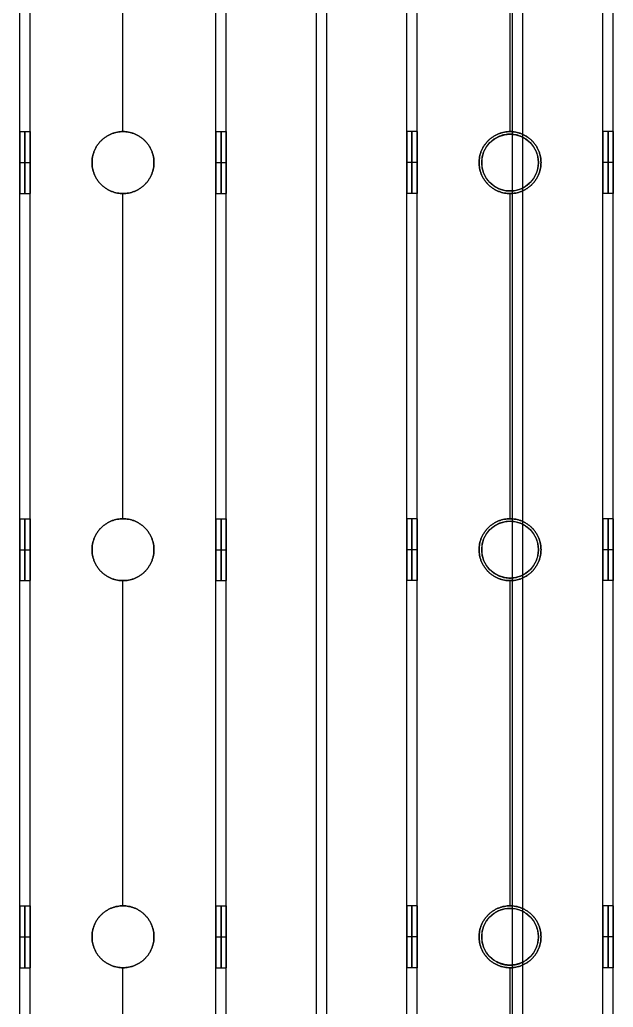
# Model space of a CAD drawing. Header units: millimetres. Extents: x -6529 to 809, y -8611 to 207.
# Drawn here: x 93.5 to 208.5, y -726.8 to -535.5 of the extents above; entities that cross this region are included whole.
import ezdxf

# ---------------------------------------------------------------- set-up
doc = ezdxf.new("R2010")
doc.units = ezdxf.units.MM
doc.header["$MEASUREMENT"] = 0
doc.layers.add('platen', color=7, linetype='Continuous', true_color=0x007f00)
doc.layers.add('staal', color=5, linetype='Continuous', true_color=0x0000ff)

# ---------------------------------------------------------------- blocks, each defined once
blk = doc.blocks.new('plaat base')
at = {"layer": 'platen'}
for p, q in [((658, -1200), (658, 0)), ((658, -1200, 18), (658, 0, 18))]:
    blk.add_line(p, q, dxfattribs=at)
blk = doc.blocks.new('top plaat')
at = {"layer": 'platen'}
for p, q in [((658, -1276), (658, 40)), ((658, -1276, 18), (658, 40, 18)), ((695.5, -725), (695.5, -725, 18)), ((690, -730.5), (690, -730.5, 18)), ((701, -730.5), (701, -730.5, 18)), ((695.5, -736), (695.5, -736, 18)), ((695.5, -800), (695.5, -800, 18)), ((690, -805.5), (690, -805.5, 18)), ((701, -805.5), (701, -805.5, 18)), ((695.5, -811), (695.5, -811, 18)), ((695.5, -875), (695.5, -875, 18)), ((690, -880.5), (690, -880.5, 18)), ((701, -880.5), (701, -880.5, 18)), ((695.5, -886), (695.5, -886, 18))]:
    blk.add_line(p, q, dxfattribs=at)
for centre in [(695.5, -730.5, 9), (695.5, -805.5, 9), (695.5, -880.5, 9)]:
    blk.add_circle(centre, 5.5, dxfattribs=at)
for points in [[(690, -730.5), (690, -725), (695.5, -725), (701, -725), (701, -730.5), (701, -736), (695.5, -736), (690, -736), (690, -730.5)], [(690, -730.5, 18), (690, -725, 18), (695.5, -725, 18), (701, -725, 18), (701, -730.5, 18), (701, -736, 18), (695.5, -736, 18), (690, -736, 18), (690, -730.5, 18)], [(690, -805.5), (690, -800), (695.5, -800), (701, -800), (701, -805.5), (701, -811), (695.5, -811), (690, -811), (690, -805.5)], [(690, -805.5, 18), (690, -800, 18), (695.5, -800, 18), (701, -800, 18), (701, -805.5, 18), (701, -811, 18), (695.5, -811, 18), (690, -811, 18), (690, -805.5, 18)], [(690, -880.5), (690, -875), (695.5, -875), (701, -875), (701, -880.5), (701, -886), (695.5, -886), (690, -886), (690, -880.5)], [(690, -880.5, 18), (690, -875, 18), (695.5, -875, 18), (701, -875, 18), (701, -880.5, 18), (701, -886, 18), (695.5, -886, 18), (690, -886, 18), (690, -880.5, 18)]]:
    blk.add_rational_spline(points, [1, 0.707106781187, 1, 0.707106781187, 1, 0.707106781187, 1, 0.707106781187, 1], degree=2, knots=[-37.699112, -37.699112, -37.699112, -28.274334, -28.274334, -18.849556, -18.849556, -9.424778, -9.424778, 0, 0, 0], dxfattribs=at)

msp = doc.modelspace()

# ---------------------------------------------------------------- linework, layer by layer
at = {"layer": 'staal'}
for p, q in [((93.53, -557.13, 696), (95.53, -557.13, 696)), ((113.53, -557.13, 678), (113.53, -557.13, 676)), ((113.53, -557.13, 716), (113.53, -557.13, 714)), ((131.53, -557.13, 696), (133.53, -557.13, 696)), ((170.53, -557.13, 20), (168.53, -557.13, 20)), ((188.53, -557.13, 2), (188.53, -557.13)), ((188.53, -557.13, 40), (188.53, -557.13, 38)), ((208.53, -557.13, 20), (206.53, -557.13, 20)), ((93.53, -563.13, 702), (95.53, -563.13, 702)), ((93.53, -563.13, 690), (95.53, -563.13, 690)), ((107.53, -563.13, 678), (107.53, -563.13, 676)), ((107.53, -563.13, 716), (107.53, -563.13, 714)), ((119.53, -563.13, 678), (119.53, -563.13, 676)), ((119.53, -563.13, 716), (119.53, -563.13, 714)), ((131.53, -563.13, 702), (133.53, -563.13, 702)), ((131.53, -563.13, 690), (133.53, -563.13, 690)), ((170.53, -563.13, 26), (168.53, -563.13, 26)), ((170.53, -563.13, 14), (168.53, -563.13, 14)), ((182.53, -563.13, 2), (182.53, -563.13)), ((182.53, -563.13, 40), (182.53, -563.13, 38)), ((194.53, -563.13, 2), (194.53, -563.13)), ((194.53, -563.13, 40), (194.53, -563.13, 38)), ((208.53, -563.13, 26), (206.53, -563.13, 26)), ((208.53, -563.13, 14), (206.53, -563.13, 14)), ((93.53, -569.13, 696), (95.53, -569.13, 696)), ((113.53, -569.13, 678), (113.53, -569.13, 676)), ((113.53, -569.13, 716), (113.53, -569.13, 714)), ((131.53, -569.13, 696), (133.53, -569.13, 696)), ((170.53, -569.13, 20), (168.53, -569.13, 20)), ((188.53, -569.13, 2), (188.53, -569.13)), ((188.53, -569.13, 40), (188.53, -569.13, 38)), ((208.53, -569.13, 20), (206.53, -569.13, 20)), ((93.53, -632.13, 696), (95.53, -632.13, 696)), ((113.53, -632.13, 678), (113.53, -632.13, 676)), ((113.53, -632.13, 716), (113.53, -632.13, 714)), ((131.53, -632.13, 696), (133.53, -632.13, 696)), ((170.53, -632.13, 20), (168.53, -632.13, 20)), ((188.53, -632.13, 2), (188.53, -632.13)), ((188.53, -632.13, 40), (188.53, -632.13, 38)), ((208.53, -632.13, 20), (206.53, -632.13, 20)), ((93.53, -638.13, 702), (95.53, -638.13, 702)), ((93.53, -638.13, 690), (95.53, -638.13, 690)), ((107.53, -638.13, 678), (107.53, -638.13, 676)), ((107.53, -638.13, 716), (107.53, -638.13, 714)), ((119.53, -638.13, 678), (119.53, -638.13, 676)), ((119.53, -638.13, 716), (119.53, -638.13, 714)), ((131.53, -638.13, 702), (133.53, -638.13, 702)), ((131.53, -638.13, 690), (133.53, -638.13, 690)), ((170.53, -638.13, 26), (168.53, -638.13, 26)), ((170.53, -638.13, 14), (168.53, -638.13, 14)), ((182.53, -638.13, 2), (182.53, -638.13)), ((182.53, -638.13, 40), (182.53, -638.13, 38)), ((194.53, -638.13, 2), (194.53, -638.13)), ((194.53, -638.13, 40), (194.53, -638.13, 38)), ((208.53, -638.13, 26), (206.53, -638.13, 26)), ((208.53, -638.13, 14), (206.53, -638.13, 14)), ((93.53, -644.13, 696), (95.53, -644.13, 696)), ((113.53, -644.13, 678), (113.53, -644.13, 676)), ((113.53, -644.13, 716), (113.53, -644.13, 714)), ((131.53, -644.13, 696), (133.53, -644.13, 696)), ((170.53, -644.13, 20), (168.53, -644.13, 20)), ((188.53, -644.13, 2), (188.53, -644.13)), ((188.53, -644.13, 40), (188.53, -644.13, 38)), ((208.53, -644.13, 20), (206.53, -644.13, 20)), ((93.53, -707.13, 696), (95.53, -707.13, 696)), ((113.53, -707.13, 678), (113.53, -707.13, 676)), ((113.53, -707.13, 716), (113.53, -707.13, 714)), ((131.53, -707.13, 696), (133.53, -707.13, 696)), ((170.53, -707.13, 20), (168.53, -707.13, 20)), ((188.53, -707.13, 2), (188.53, -707.13)), ((188.53, -707.13, 40), (188.53, -707.13, 38)), ((208.53, -707.13, 20), (206.53, -707.13, 20)), ((93.53, -713.13, 702), (95.53, -713.13, 702)), ((93.53, -713.13, 690), (95.53, -713.13, 690)), ((107.53, -713.13, 678), (107.53, -713.13, 676)), ((107.53, -713.13, 716), (107.53, -713.13, 714)), ((119.53, -713.13, 678), (119.53, -713.13, 676)), ((119.53, -713.13, 716), (119.53, -713.13, 714)), ((131.53, -713.13, 702), (133.53, -713.13, 702)), ((131.53, -713.13, 690), (133.53, -713.13, 690)), ((170.53, -713.13, 26), (168.53, -713.13, 26)), ((170.53, -713.13, 14), (168.53, -713.13, 14)), ((182.53, -713.13, 2), (182.53, -713.13)), ((182.53, -713.13, 40), (182.53, -713.13, 38)), ((194.53, -713.13, 2), (194.53, -713.13)), ((194.53, -713.13, 40), (194.53, -713.13, 38)), ((208.53, -713.13, 26), (206.53, -713.13, 26)), ((208.53, -713.13, 14), (206.53, -713.13, 14)), ((93.53, -719.13, 696), (95.53, -719.13, 696)), ((113.53, -719.13, 678), (113.53, -719.13, 676)), ((113.53, -719.13, 716), (113.53, -719.13, 714)), ((131.53, -719.13, 696), (133.53, -719.13, 696)), ((170.53, -719.13, 20), (168.53, -719.13, 20)), ((188.53, -719.13, 2), (188.53, -719.13)), ((188.53, -719.13, 40), (188.53, -719.13, 38)), ((208.53, -719.13, 20), (206.53, -719.13, 20))]:
    msp.add_line(p, q, dxfattribs=at)
for points in [[(93.53, -1068.63, 676), (93.53, -750.88, 676), (93.53, -433.13, 676)], [(93.53, -1068.63, 716), (93.53, -750.88, 716), (93.53, -433.13, 716)], [(95.53, -1068.63, 678), (95.53, -750.88, 678), (95.53, -433.13, 678)], [(95.53, -1068.63, 714), (95.53, -750.88, 714), (95.53, -433.13, 714)], [(131.53, -1068.63, 678), (131.53, -750.88, 678), (131.53, -433.13, 678)], [(131.53, -1068.63, 714), (131.53, -750.88, 714), (131.53, -433.13, 714)], [(133.53, -1068.63, 676), (133.53, -750.88, 676), (133.53, -433.13, 676)], [(133.53, -1068.63, 716), (133.53, -750.88, 716), (133.53, -433.13, 716)], [(168.53, -1068.63), (168.53, -750.88), (168.53, -433.13)], [(168.53, -1068.63, 40), (168.53, -750.88, 40), (168.53, -433.13, 40)], [(170.53, -1068.63, 2), (170.53, -750.88, 2), (170.53, -433.13, 2)], [(170.53, -1068.63, 38), (170.53, -750.88, 38), (170.53, -433.13, 38)], [(206.53, -1068.63, 2), (206.53, -750.88, 2), (206.53, -433.13, 2)], [(206.53, -1068.63, 38), (206.53, -750.88, 38), (206.53, -433.13, 38)], [(208.53, -1068.63), (208.53, -750.88), (208.53, -433.13)], [(208.53, -1068.63, 40), (208.53, -750.88, 40), (208.53, -433.13, 40)], [(151.03, -1068.63, 40), (151.03, -759.63, 40), (151.03, -450.63, 40)], [(151.03, -1068.63), (151.03, -759.63), (151.03, -450.63)], [(153.03, -1068.63, 2), (153.03, -759.63, 2), (153.03, -450.63, 2)], [(153.03, -1068.63, 38), (153.03, -759.63, 38), (153.03, -450.63, 38)], [(189.03, -1068.63, 2), (189.03, -759.63, 2), (189.03, -450.63, 2)], [(189.03, -1068.63, 38), (189.03, -759.63, 38), (189.03, -450.63, 38)], [(191.03, -1068.63, 40), (191.03, -759.63, 40), (191.03, -450.63, 40)], [(191.03, -1068.63), (191.03, -759.63), (191.03, -450.63)], [(93.53, -557.13, 696), (93.53, -525.63, 696), (93.53, -494.13, 696)], [(95.53, -557.13, 696), (95.53, -525.63, 696), (95.53, -494.13, 696)], [(113.53, -557.13, 676), (113.53, -525.63, 676), (113.53, -494.13, 676)], [(113.53, -557.13, 716), (113.53, -525.63, 716), (113.53, -494.13, 716)], [(113.53, -557.13, 678), (113.53, -525.63, 678), (113.53, -494.13, 678)], [(113.53, -557.13, 714), (113.53, -525.63, 714), (113.53, -494.13, 714)], [(131.53, -557.13, 696), (131.53, -525.63, 696), (131.53, -494.13, 696)], [(133.53, -557.13, 696), (133.53, -525.63, 696), (133.53, -494.13, 696)], [(168.53, -557.13, 20), (168.53, -525.63, 20), (168.53, -494.13, 20)], [(170.53, -557.13, 20), (170.53, -525.63, 20), (170.53, -494.13, 20)], [(188.53, -557.13), (188.53, -525.63), (188.53, -494.13)], [(188.53, -557.13, 40), (188.53, -525.63, 40), (188.53, -494.13, 40)], [(188.53, -557.13, 2), (188.53, -525.63, 2), (188.53, -494.13, 2)], [(188.53, -557.13, 38), (188.53, -525.63, 38), (188.53, -494.13, 38)], [(206.53, -557.13, 20), (206.53, -525.63, 20), (206.53, -494.13, 20)], [(208.53, -557.13, 20), (208.53, -525.63, 20), (208.53, -494.13, 20)], [(93.53, -632.13, 696), (93.53, -600.63, 696), (93.53, -569.13, 696)], [(95.53, -632.13, 696), (95.53, -600.63, 696), (95.53, -569.13, 696)], [(113.53, -632.13, 676), (113.53, -600.63, 676), (113.53, -569.13, 676)], [(113.53, -632.13, 716), (113.53, -600.63, 716), (113.53, -569.13, 716)], [(113.53, -632.13, 678), (113.53, -600.63, 678), (113.53, -569.13, 678)], [(113.53, -632.13, 714), (113.53, -600.63, 714), (113.53, -569.13, 714)], [(131.53, -632.13, 696), (131.53, -600.63, 696), (131.53, -569.13, 696)], [(133.53, -632.13, 696), (133.53, -600.63, 696), (133.53, -569.13, 696)], [(168.53, -632.13, 20), (168.53, -600.63, 20), (168.53, -569.13, 20)], [(170.53, -632.13, 20), (170.53, -600.63, 20), (170.53, -569.13, 20)], [(188.53, -632.13), (188.53, -600.63), (188.53, -569.13)], [(188.53, -632.13, 40), (188.53, -600.63, 40), (188.53, -569.13, 40)], [(188.53, -632.13, 2), (188.53, -600.63, 2), (188.53, -569.13, 2)], [(188.53, -632.13, 38), (188.53, -600.63, 38), (188.53, -569.13, 38)], [(206.53, -632.13, 20), (206.53, -600.63, 20), (206.53, -569.13, 20)], [(208.53, -632.13, 20), (208.53, -600.63, 20), (208.53, -569.13, 20)], [(93.53, -707.13, 696), (93.53, -675.63, 696), (93.53, -644.13, 696)], [(95.53, -707.13, 696), (95.53, -675.63, 696), (95.53, -644.13, 696)], [(113.53, -707.13, 676), (113.53, -675.63, 676), (113.53, -644.13, 676)], [(113.53, -707.13, 716), (113.53, -675.63, 716), (113.53, -644.13, 716)], [(113.53, -707.13, 678), (113.53, -675.63, 678), (113.53, -644.13, 678)], [(113.53, -707.13, 714), (113.53, -675.63, 714), (113.53, -644.13, 714)], [(131.53, -707.13, 696), (131.53, -675.63, 696), (131.53, -644.13, 696)], [(133.53, -707.13, 696), (133.53, -675.63, 696), (133.53, -644.13, 696)], [(168.53, -707.13, 20), (168.53, -675.63, 20), (168.53, -644.13, 20)], [(170.53, -707.13, 20), (170.53, -675.63, 20), (170.53, -644.13, 20)], [(188.53, -707.13), (188.53, -675.63), (188.53, -644.13)], [(188.53, -707.13, 40), (188.53, -675.63, 40), (188.53, -644.13, 40)], [(188.53, -707.13, 2), (188.53, -675.63, 2), (188.53, -644.13, 2)], [(188.53, -707.13, 38), (188.53, -675.63, 38), (188.53, -644.13, 38)], [(206.53, -707.13, 20), (206.53, -675.63, 20), (206.53, -644.13, 20)], [(208.53, -707.13, 20), (208.53, -675.63, 20), (208.53, -644.13, 20)], [(93.53, -782.13, 696), (93.53, -750.63, 696), (93.53, -719.13, 696)], [(95.53, -782.13, 696), (95.53, -750.63, 696), (95.53, -719.13, 696)], [(113.53, -782.13, 676), (113.53, -750.63, 676), (113.53, -719.13, 676)], [(113.53, -782.13, 716), (113.53, -750.63, 716), (113.53, -719.13, 716)], [(113.53, -782.13, 678), (113.53, -750.63, 678), (113.53, -719.13, 678)], [(113.53, -782.13, 714), (113.53, -750.63, 714), (113.53, -719.13, 714)], [(131.53, -782.13, 696), (131.53, -750.63, 696), (131.53, -719.13, 696)], [(133.53, -782.13, 696), (133.53, -750.63, 696), (133.53, -719.13, 696)], [(168.53, -782.13, 20), (168.53, -750.63, 20), (168.53, -719.13, 20)], [(170.53, -782.13, 20), (170.53, -750.63, 20), (170.53, -719.13, 20)], [(188.53, -782.13), (188.53, -750.63), (188.53, -719.13)], [(188.53, -782.13, 40), (188.53, -750.63, 40), (188.53, -719.13, 40)], [(188.53, -782.13, 2), (188.53, -750.63, 2), (188.53, -719.13, 2)], [(188.53, -782.13, 38), (188.53, -750.63, 38), (188.53, -719.13, 38)], [(206.53, -782.13, 20), (206.53, -750.63, 20), (206.53, -719.13, 20)], [(208.53, -782.13, 20), (208.53, -750.63, 20), (208.53, -719.13, 20)]]:
    msp.add_open_spline(points, degree=2, dxfattribs=at)
for points, weights, knots in [([(93.53, -563.13, 702), (93.53, -557.13, 702), (93.53, -557.13, 696), (93.53, -557.13, 690), (93.53, -563.13, 690), (93.53, -569.13, 690), (93.53, -569.13, 696), (93.53, -569.13, 702), (93.53, -563.13, 702)], [1, 0.707106781187, 1, 0.707106781187, 1, 0.707106781187, 1, 0.707106781187, 1], [0, 0, 0, 7.853982, 7.853982, 15.707963, 15.707963, 23.561945, 23.561945, 31.415927, 31.415927, 31.415927]), ([(94.53, -563.13, 702), (94.53, -557.13, 702), (94.53, -557.13, 696), (94.53, -557.13, 690), (94.53, -563.13, 690), (94.53, -569.13, 690), (94.53, -569.13, 696), (94.53, -569.13, 702), (94.53, -563.13, 702)], [1, 0.707106781187, 1, 0.707106781187, 1, 0.707106781187, 1, 0.707106781187, 1], [0, 0, 0, 7.853982, 7.853982, 15.707963, 15.707963, 23.561945, 23.561945, 31.415927, 31.415927, 31.415927]), ([(95.53, -563.13, 702), (95.53, -569.13, 702), (95.53, -569.13, 696), (95.53, -569.13, 690), (95.53, -563.13, 690), (95.53, -557.13, 690), (95.53, -557.13, 696), (95.53, -557.13, 702), (95.53, -563.13, 702)], [1, 0.707106781187, 1, 0.707106781187, 1, 0.707106781187, 1, 0.707106781187, 1], [-31.415927, -31.415927, -31.415927, -23.561945, -23.561945, -15.707963, -15.707963, -7.853982, -7.853982, 0, 0, 0]), ([(119.53, -563.13, 676), (119.53, -569.13, 676), (113.53, -569.13, 676), (107.53, -569.13, 676), (107.53, -563.13, 676), (107.53, -557.13, 676), (113.53, -557.13, 676), (119.53, -557.13, 676), (119.53, -563.13, 676)], [1, 0.707106781187, 1, 0.707106781187, 1, 0.707106781187, 1, 0.707106781187, 1], [-31.415927, -31.415927, -31.415927, -23.561945, -23.561945, -15.707963, -15.707963, -7.853982, -7.853982, 0, 0, 0]), ([(119.53, -563.13, 716), (119.53, -557.13, 716), (113.53, -557.13, 716), (107.53, -557.13, 716), (107.53, -563.13, 716), (107.53, -569.13, 716), (113.53, -569.13, 716), (119.53, -569.13, 716), (119.53, -563.13, 716)], [1, 0.707106781187, 1, 0.707106781187, 1, 0.707106781187, 1, 0.707106781187, 1], [0, 0, 0, 7.853982, 7.853982, 15.707963, 15.707963, 23.561945, 23.561945, 31.415927, 31.415927, 31.415927]), ([(119.53, -563.13, 678), (119.53, -557.13, 678), (113.53, -557.13, 678), (107.53, -557.13, 678), (107.53, -563.13, 678), (107.53, -569.13, 678), (113.53, -569.13, 678), (119.53, -569.13, 678), (119.53, -563.13, 678)], [1, 0.707106781187, 1, 0.707106781187, 1, 0.707106781187, 1, 0.707106781187, 1], [0, 0, 0, 7.853982, 7.853982, 15.707963, 15.707963, 23.561945, 23.561945, 31.415927, 31.415927, 31.415927]), ([(119.53, -563.13, 714), (119.53, -569.13, 714), (113.53, -569.13, 714), (107.53, -569.13, 714), (107.53, -563.13, 714), (107.53, -557.13, 714), (113.53, -557.13, 714), (119.53, -557.13, 714), (119.53, -563.13, 714)], [1, 0.707106781187, 1, 0.707106781187, 1, 0.707106781187, 1, 0.707106781187, 1], [-31.415927, -31.415927, -31.415927, -23.561945, -23.561945, -15.707963, -15.707963, -7.853982, -7.853982, 0, 0, 0]), ([(119.53, -563.13, 677), (119.53, -557.13, 677), (113.53, -557.13, 677), (107.53, -557.13, 677), (107.53, -563.13, 677), (107.53, -569.13, 677), (113.53, -569.13, 677), (119.53, -569.13, 677), (119.53, -563.13, 677)], [1, 0.707106781187, 1, 0.707106781187, 1, 0.707106781187, 1, 0.707106781187, 1], [0, 0, 0, 7.853982, 7.853982, 15.707963, 15.707963, 23.561945, 23.561945, 31.415927, 31.415927, 31.415927]), ([(119.53, -563.13, 715), (119.53, -557.13, 715), (113.53, -557.13, 715), (107.53, -557.13, 715), (107.53, -563.13, 715), (107.53, -569.13, 715), (113.53, -569.13, 715), (119.53, -569.13, 715), (119.53, -563.13, 715)], [1, 0.707106781187, 1, 0.707106781187, 1, 0.707106781187, 1, 0.707106781187, 1], [0, 0, 0, 7.853982, 7.853982, 15.707963, 15.707963, 23.561945, 23.561945, 31.415927, 31.415927, 31.415927]), ([(131.53, -563.13, 702), (131.53, -557.13, 702), (131.53, -557.13, 696), (131.53, -557.13, 690), (131.53, -563.13, 690), (131.53, -569.13, 690), (131.53, -569.13, 696), (131.53, -569.13, 702), (131.53, -563.13, 702)], [0.999999860338, 0.707106851018, 1, 0.707106781187, 1, 0.707106781187, 1, 0.707106851018, 0.999999860338], [0, 0, 0, 7.853981, 7.853981, 15.707963, 15.707963, 23.561946, 23.561946, 31.415927, 31.415927, 31.415927]), ([(132.53, -563.13, 702), (132.53, -557.13, 702), (132.53, -557.13, 696), (132.53, -557.13, 690), (132.53, -563.13, 690), (132.53, -569.13, 690), (132.53, -569.13, 696), (132.53, -569.13, 702), (132.53, -563.13, 702)], [1, 0.707106781187, 1, 0.707106781187, 1, 0.707106781187, 1, 0.707106781187, 1], [0, 0, 0, 7.853982, 7.853982, 15.707963, 15.707963, 23.561945, 23.561945, 31.415927, 31.415927, 31.415927]), ([(133.53, -563.13, 702), (133.53, -569.13, 702), (133.53, -569.13, 696), (133.53, -569.13, 690), (133.53, -563.13, 690), (133.53, -557.13, 690), (133.53, -557.13, 696), (133.53, -557.13, 702), (133.53, -563.13, 702)], [1, 0.707106781187, 1, 0.707106781187, 1, 0.707106781187, 1, 0.707106781187, 1], [-31.415927, -31.415927, -31.415927, -23.561945, -23.561945, -15.707963, -15.707963, -7.853982, -7.853982, 0, 0, 0]), ([(168.53, -563.13, 26), (168.53, -569.13, 26), (168.53, -569.13, 20), (168.53, -569.13, 14), (168.53, -563.13, 14), (168.53, -557.13, 14), (168.53, -557.13, 20), (168.53, -557.13, 26), (168.53, -563.13, 26)], [1, 0.707106781187, 1, 0.707106781187, 1, 0.707106781187, 1, 0.707106781187, 1], [-31.415927, -31.415927, -31.415927, -23.561945, -23.561945, -15.707963, -15.707963, -7.853982, -7.853982, 0, 0, 0]), ([(169.53, -563.13, 26), (169.53, -557.13, 26), (169.53, -557.13, 20), (169.53, -557.13, 14), (169.53, -563.13, 14), (169.53, -569.13, 14), (169.53, -569.13, 20), (169.53, -569.13, 26), (169.53, -563.13, 26)], [1, 0.707106781187, 1, 0.707106781187, 1, 0.707106781187, 1, 0.707106781187, 1], [0, 0, 0, 7.853982, 7.853982, 15.707963, 15.707963, 23.561945, 23.561945, 31.415927, 31.415927, 31.415927]), ([(170.53, -563.13, 26), (170.53, -557.13, 26), (170.53, -557.13, 20), (170.53, -557.13, 14), (170.53, -563.13, 14), (170.53, -569.13, 14), (170.53, -569.13, 20), (170.53, -569.13, 26), (170.53, -563.13, 26)], [0.999999860338, 0.707106851018, 1, 0.707106781187, 1, 0.707106781187, 1, 0.707106851018, 0.999999860338], [0, 0, 0, 7.853981, 7.853981, 15.707963, 15.707963, 23.561946, 23.561946, 31.415927, 31.415927, 31.415927]), ([(182.53, -563.13), (182.53, -569.13), (188.53, -569.13), (194.53, -569.13), (194.53, -563.13), (194.53, -557.13), (188.53, -557.13), (182.53, -557.13), (182.53, -563.13)], [1, 0.707106781187, 1, 0.707106781187, 1, 0.707106781187, 1, 0.707106781187, 1], [-31.415927, -31.415927, -31.415927, -23.561945, -23.561945, -15.707963, -15.707963, -7.853982, -7.853982, 0, 0, 0]), ([(182.53, -563.13, 40), (182.53, -557.13, 40), (188.53, -557.13, 40), (194.53, -557.13, 40), (194.53, -563.13, 40), (194.53, -569.13, 40), (188.53, -569.13, 40), (182.53, -569.13, 40), (182.53, -563.13, 40)], [1, 0.707106781187, 1, 0.707106781187, 1, 0.707106781187, 1, 0.707106781187, 1], [0, 0, 0, 7.853982, 7.853982, 15.707963, 15.707963, 23.561945, 23.561945, 31.415927, 31.415927, 31.415927]), ([(182.53, -563.13, 2), (182.53, -557.13, 2), (188.53, -557.13, 2), (194.53, -557.13, 2), (194.53, -563.13, 2), (194.53, -569.13, 2), (188.53, -569.13, 2), (182.53, -569.13, 2), (182.53, -563.13, 2)], [1, 0.707106781187, 1, 0.707106781187, 1, 0.707106781187, 1, 0.707106781187, 1], [0, 0, 0, 7.853982, 7.853982, 15.707963, 15.707963, 23.561945, 23.561945, 31.415927, 31.415927, 31.415927]), ([(182.53, -563.13, 38), (182.53, -569.13, 38), (188.53, -569.13, 38), (194.53, -569.13, 38), (194.53, -563.13, 38), (194.53, -557.13, 38), (188.53, -557.13, 38), (182.53, -557.13, 38), (182.53, -563.13, 38)], [1, 0.707106781187, 1, 0.707106781187, 1, 0.707106781187, 1, 0.707106781187, 1], [-31.415927, -31.415927, -31.415927, -23.561945, -23.561945, -15.707963, -15.707963, -7.853982, -7.853982, 0, 0, 0]), ([(182.53, -563.13, 1), (182.53, -557.13, 1), (188.53, -557.13, 1), (194.53, -557.13, 1), (194.53, -563.13, 1), (194.53, -569.13, 1), (188.53, -569.13, 1), (182.53, -569.13, 1), (182.53, -563.13, 1)], [1, 0.707106781187, 1, 0.707106781187, 1, 0.707106781187, 1, 0.707106781187, 1], [0, 0, 0, 7.853982, 7.853982, 15.707963, 15.707963, 23.561945, 23.561945, 31.415927, 31.415927, 31.415927]), ([(182.53, -563.13, 39), (182.53, -557.13, 39), (188.53, -557.13, 39), (194.53, -557.13, 39), (194.53, -563.13, 39), (194.53, -569.13, 39), (188.53, -569.13, 39), (182.53, -569.13, 39), (182.53, -563.13, 39)], [1, 0.707106781187, 1, 0.707106781187, 1, 0.707106781187, 1, 0.707106781187, 1], [0, 0, 0, 7.853982, 7.853982, 15.707963, 15.707963, 23.561945, 23.561945, 31.415927, 31.415927, 31.415927]), ([(206.53, -563.13, 26), (206.53, -569.13, 26), (206.53, -569.13, 20), (206.53, -569.13, 14), (206.53, -563.13, 14), (206.53, -557.13, 14), (206.53, -557.13, 20), (206.53, -557.13, 26), (206.53, -563.13, 26)], [1, 0.707106781187, 1, 0.707106781187, 1, 0.707106781187, 1, 0.707106781187, 1], [-31.415927, -31.415927, -31.415927, -23.561945, -23.561945, -15.707963, -15.707963, -7.853982, -7.853982, 0, 0, 0]), ([(207.53, -563.13, 26), (207.53, -557.13, 26), (207.53, -557.13, 20), (207.53, -557.13, 14), (207.53, -563.13, 14), (207.53, -569.13, 14), (207.53, -569.13, 20), (207.53, -569.13, 26), (207.53, -563.13, 26)], [1, 0.707106781187, 1, 0.707106781187, 1, 0.707106781187, 1, 0.707106781187, 1], [0, 0, 0, 7.853982, 7.853982, 15.707963, 15.707963, 23.561945, 23.561945, 31.415927, 31.415927, 31.415927]), ([(208.53, -563.13, 26), (208.53, -557.13, 26), (208.53, -557.13, 20), (208.53, -557.13, 14), (208.53, -563.13, 14), (208.53, -569.13, 14), (208.53, -569.13, 20), (208.53, -569.13, 26), (208.53, -563.13, 26)], [1, 0.707106781187, 1, 0.707106781187, 1, 0.707106781187, 1, 0.707106781187, 1], [0, 0, 0, 7.853982, 7.853982, 15.707963, 15.707963, 23.561945, 23.561945, 31.415927, 31.415927, 31.415927]), ([(93.53, -638.13, 702), (93.53, -632.13, 702), (93.53, -632.13, 696), (93.53, -632.13, 690), (93.53, -638.13, 690), (93.53, -644.13, 690), (93.53, -644.13, 696), (93.53, -644.13, 702), (93.53, -638.13, 702)], [1, 0.707106781187, 1, 0.707106781187, 1, 0.707106781187, 1, 0.707106781187, 1], [0, 0, 0, 7.853982, 7.853982, 15.707963, 15.707963, 23.561945, 23.561945, 31.415927, 31.415927, 31.415927]), ([(94.53, -638.13, 702), (94.53, -632.13, 702), (94.53, -632.13, 696), (94.53, -632.13, 690), (94.53, -638.13, 690), (94.53, -644.13, 690), (94.53, -644.13, 696), (94.53, -644.13, 702), (94.53, -638.13, 702)], [1, 0.707106781187, 1, 0.707106781187, 1, 0.707106781187, 1, 0.707106781187, 1], [0, 0, 0, 7.853982, 7.853982, 15.707963, 15.707963, 23.561945, 23.561945, 31.415927, 31.415927, 31.415927]), ([(95.53, -638.13, 702), (95.53, -644.13, 702), (95.53, -644.13, 696), (95.53, -644.13, 690), (95.53, -638.13, 690), (95.53, -632.13, 690), (95.53, -632.13, 696), (95.53, -632.13, 702), (95.53, -638.13, 702)], [1, 0.707106781187, 1, 0.707106781187, 1, 0.707106781187, 1, 0.707106851018, 0.999999860338], [-31.415927, -31.415927, -31.415927, -23.561944, -23.561944, -15.707962, -15.707962, -7.85398, -7.85398, 0, 0, 0]), ([(119.53, -638.13, 676), (119.53, -644.13, 676), (113.53, -644.13, 676), (107.53, -644.13, 676), (107.53, -638.13, 676), (107.53, -632.13, 676), (113.53, -632.13, 676), (119.53, -632.13, 676), (119.53, -638.13, 676)], [1, 0.707106781187, 1, 0.707106781187, 1, 0.707106781187, 1, 0.707106781187, 1], [-31.415927, -31.415927, -31.415927, -23.561945, -23.561945, -15.707963, -15.707963, -7.853982, -7.853982, 0, 0, 0]), ([(119.53, -638.13, 716), (119.53, -632.13, 716), (113.53, -632.13, 716), (107.53, -632.13, 716), (107.53, -638.13, 716), (107.53, -644.13, 716), (113.53, -644.13, 716), (119.53, -644.13, 716), (119.53, -638.13, 716)], [1, 0.707106781187, 1, 0.707106781187, 1, 0.707106781187, 1, 0.707106781187, 1], [0, 0, 0, 7.853982, 7.853982, 15.707963, 15.707963, 23.561945, 23.561945, 31.415927, 31.415927, 31.415927]), ([(119.53, -638.13, 678), (119.53, -632.13, 678), (113.53, -632.13, 678), (107.53, -632.13, 678), (107.53, -638.13, 678), (107.53, -644.13, 678), (113.53, -644.13, 678), (119.53, -644.13, 678), (119.53, -638.13, 678)], [1, 0.707106781187, 1, 0.707106781187, 1, 0.707106781187, 1, 0.707106781187, 1], [0, 0, 0, 7.853982, 7.853982, 15.707963, 15.707963, 23.561945, 23.561945, 31.415927, 31.415927, 31.415927]), ([(119.53, -638.13, 714), (119.53, -644.13, 714), (113.53, -644.13, 714), (107.53, -644.13, 714), (107.53, -638.13, 714), (107.53, -632.13, 714), (113.53, -632.13, 714), (119.53, -632.13, 714), (119.53, -638.13, 714)], [1, 0.707106781187, 1, 0.707106781187, 1, 0.707106781187, 1, 0.707106781187, 1], [-31.415927, -31.415927, -31.415927, -23.561945, -23.561945, -15.707963, -15.707963, -7.853982, -7.853982, 0, 0, 0]), ([(119.53, -638.13, 677), (119.53, -632.13, 677), (113.53, -632.13, 677), (107.53, -632.13, 677), (107.53, -638.13, 677), (107.53, -644.13, 677), (113.53, -644.13, 677), (119.53, -644.13, 677), (119.53, -638.13, 677)], [1, 0.707106781187, 1, 0.707106781187, 1, 0.707106781187, 1, 0.707106781187, 1], [0, 0, 0, 7.853982, 7.853982, 15.707963, 15.707963, 23.561945, 23.561945, 31.415927, 31.415927, 31.415927]), ([(119.53, -638.13, 715), (119.53, -632.13, 715), (113.53, -632.13, 715), (107.53, -632.13, 715), (107.53, -638.13, 715), (107.53, -644.13, 715), (113.53, -644.13, 715), (119.53, -644.13, 715), (119.53, -638.13, 715)], [1, 0.707106781187, 1, 0.707106781187, 1, 0.707106781187, 1, 0.707106781187, 1], [0, 0, 0, 7.853982, 7.853982, 15.707963, 15.707963, 23.561945, 23.561945, 31.415927, 31.415927, 31.415927]), ([(131.53, -638.13, 702), (131.53, -632.13, 702), (131.53, -632.13, 696), (131.53, -632.13, 690), (131.53, -638.13, 690), (131.53, -644.13, 690), (131.53, -644.13, 696), (131.53, -644.13, 702), (131.53, -638.13, 702)], [0.999999860338, 0.707106851018, 1, 0.707106781187, 1, 0.707106781187, 1, 0.707106851018, 0.999999860338], [0, 0, 0, 7.853981, 7.853981, 15.707963, 15.707963, 23.561946, 23.561946, 31.415927, 31.415927, 31.415927]), ([(132.53, -638.13, 702), (132.53, -632.13, 702), (132.53, -632.13, 696), (132.53, -632.13, 690), (132.53, -638.13, 690), (132.53, -644.13, 690), (132.53, -644.13, 696), (132.53, -644.13, 702), (132.53, -638.13, 702)], [1, 0.707106781187, 1, 0.707106781187, 1, 0.707106781187, 1, 0.707106781187, 1], [0, 0, 0, 7.853982, 7.853982, 15.707963, 15.707963, 23.561945, 23.561945, 31.415927, 31.415927, 31.415927]), ([(133.53, -638.13, 702), (133.53, -644.13, 702), (133.53, -644.13, 696), (133.53, -644.13, 690), (133.53, -638.13, 690), (133.53, -632.13, 690), (133.53, -632.13, 696), (133.53, -632.13, 702), (133.53, -638.13, 702)], [1, 0.707106781187, 1, 0.707106781187, 1, 0.707106781187, 1, 0.707106781187, 1], [-31.415927, -31.415927, -31.415927, -23.561945, -23.561945, -15.707963, -15.707963, -7.853982, -7.853982, 0, 0, 0]), ([(168.53, -638.13, 26), (168.53, -644.13, 26), (168.53, -644.13, 20), (168.53, -644.13, 14), (168.53, -638.13, 14), (168.53, -632.13, 14), (168.53, -632.13, 20), (168.53, -632.13, 26), (168.53, -638.13, 26)], [1, 0.707106781187, 1, 0.707106781187, 1, 0.707106781187, 1, 0.707106781187, 1], [-31.415927, -31.415927, -31.415927, -23.561945, -23.561945, -15.707963, -15.707963, -7.853982, -7.853982, 0, 0, 0]), ([(169.53, -638.13, 26), (169.53, -632.13, 26), (169.53, -632.13, 20), (169.53, -632.13, 14), (169.53, -638.13, 14), (169.53, -644.13, 14), (169.53, -644.13, 20), (169.53, -644.13, 26), (169.53, -638.13, 26)], [1, 0.707106781187, 1, 0.707106781187, 1, 0.707106781187, 1, 0.707106781187, 1], [0, 0, 0, 7.853982, 7.853982, 15.707963, 15.707963, 23.561945, 23.561945, 31.415927, 31.415927, 31.415927]), ([(170.53, -638.13, 26), (170.53, -632.13, 26), (170.53, -632.13, 20), (170.53, -632.13, 14), (170.53, -638.13, 14), (170.53, -644.13, 14), (170.53, -644.13, 20), (170.53, -644.13, 26), (170.53, -638.13, 26)], [0.999999860338, 0.707106851018, 1, 0.707106781187, 1, 0.707106781187, 1, 0.707106851018, 0.999999860338], [0, 0, 0, 7.853981, 7.853981, 15.707963, 15.707963, 23.561946, 23.561946, 31.415927, 31.415927, 31.415927]), ([(182.53, -638.13), (182.53, -644.13), (188.53, -644.13), (194.53, -644.13), (194.53, -638.13), (194.53, -632.13), (188.53, -632.13), (182.53, -632.13), (182.53, -638.13)], [1, 0.707106781187, 1, 0.707106781187, 1, 0.707106781187, 1, 0.707106781187, 1], [-31.415927, -31.415927, -31.415927, -23.561945, -23.561945, -15.707963, -15.707963, -7.853982, -7.853982, 0, 0, 0]), ([(182.53, -638.13, 40), (182.53, -632.13, 40), (188.53, -632.13, 40), (194.53, -632.13, 40), (194.53, -638.13, 40), (194.53, -644.13, 40), (188.53, -644.13, 40), (182.53, -644.13, 40), (182.53, -638.13, 40)], [1, 0.707106781187, 1, 0.707106781187, 1, 0.707106781187, 1, 0.707106781187, 1], [0, 0, 0, 7.853982, 7.853982, 15.707963, 15.707963, 23.561945, 23.561945, 31.415927, 31.415927, 31.415927]), ([(182.53, -638.13, 2), (182.53, -632.13, 2), (188.53, -632.13, 2), (194.53, -632.13, 2), (194.53, -638.13, 2), (194.53, -644.13, 2), (188.53, -644.13, 2), (182.53, -644.13, 2), (182.53, -638.13, 2)], [1, 0.707106781187, 1, 0.707106781187, 1, 0.707106781187, 1, 0.707106781187, 1], [0, 0, 0, 7.853982, 7.853982, 15.707963, 15.707963, 23.561945, 23.561945, 31.415927, 31.415927, 31.415927]), ([(182.53, -638.13, 38), (182.53, -644.13, 38), (188.53, -644.13, 38), (194.53, -644.13, 38), (194.53, -638.13, 38), (194.53, -632.13, 38), (188.53, -632.13, 38), (182.53, -632.13, 38), (182.53, -638.13, 38)], [1, 0.707106781187, 1, 0.707106781187, 1, 0.707106781187, 1, 0.707106781187, 1], [-31.415927, -31.415927, -31.415927, -23.561945, -23.561945, -15.707963, -15.707963, -7.853982, -7.853982, 0, 0, 0]), ([(182.53, -638.13, 1), (182.53, -632.13, 1), (188.53, -632.13, 1), (194.53, -632.13, 1), (194.53, -638.13, 1), (194.53, -644.13, 1), (188.53, -644.13, 1), (182.53, -644.13, 1), (182.53, -638.13, 1)], [1, 0.707106781187, 1, 0.707106781187, 1, 0.707106781187, 1, 0.707106781187, 1], [0, 0, 0, 7.853982, 7.853982, 15.707963, 15.707963, 23.561945, 23.561945, 31.415927, 31.415927, 31.415927]), ([(182.53, -638.13, 39), (182.53, -632.13, 39), (188.53, -632.13, 39), (194.53, -632.13, 39), (194.53, -638.13, 39), (194.53, -644.13, 39), (188.53, -644.13, 39), (182.53, -644.13, 39), (182.53, -638.13, 39)], [1, 0.707106781187, 1, 0.707106781187, 1, 0.707106781187, 1, 0.707106781187, 1], [0, 0, 0, 7.853982, 7.853982, 15.707963, 15.707963, 23.561945, 23.561945, 31.415927, 31.415927, 31.415927]), ([(206.53, -638.13, 26), (206.53, -644.13, 26), (206.53, -644.13, 20), (206.53, -644.13, 14), (206.53, -638.13, 14), (206.53, -632.13, 14), (206.53, -632.13, 20), (206.53, -632.13, 26), (206.53, -638.13, 26)], [1, 0.707106781187, 1, 0.707106781187, 1, 0.707106781187, 1, 0.707106851018, 0.999999860338], [-31.415927, -31.415927, -31.415927, -23.561944, -23.561944, -15.707962, -15.707962, -7.85398, -7.85398, 0, 0, 0]), ([(207.53, -638.13, 26), (207.53, -632.13, 26), (207.53, -632.13, 20), (207.53, -632.13, 14), (207.53, -638.13, 14), (207.53, -644.13, 14), (207.53, -644.13, 20), (207.53, -644.13, 26), (207.53, -638.13, 26)], [1, 0.707106781187, 1, 0.707106781187, 1, 0.707106781187, 1, 0.707106781187, 1], [0, 0, 0, 7.853982, 7.853982, 15.707963, 15.707963, 23.561945, 23.561945, 31.415927, 31.415927, 31.415927]), ([(208.53, -638.13, 26), (208.53, -632.13, 26), (208.53, -632.13, 20), (208.53, -632.13, 14), (208.53, -638.13, 14), (208.53, -644.13, 14), (208.53, -644.13, 20), (208.53, -644.13, 26), (208.53, -638.13, 26)], [1, 0.707106781187, 1, 0.707106781187, 1, 0.707106781187, 1, 0.707106781187, 1], [0, 0, 0, 7.853982, 7.853982, 15.707963, 15.707963, 23.561945, 23.561945, 31.415927, 31.415927, 31.415927]), ([(93.53, -713.13, 702), (93.53, -707.13, 702), (93.53, -707.13, 696), (93.53, -707.13, 690), (93.53, -713.13, 690), (93.53, -719.13, 690), (93.53, -719.13, 696), (93.53, -719.13, 702), (93.53, -713.13, 702)], [1, 0.707106781187, 1, 0.707106781187, 1, 0.707106781187, 1, 0.707106781187, 1], [0, 0, 0, 7.853982, 7.853982, 15.707963, 15.707963, 23.561945, 23.561945, 31.415927, 31.415927, 31.415927]), ([(94.53, -713.13, 702), (94.53, -707.13, 702), (94.53, -707.13, 696), (94.53, -707.13, 690), (94.53, -713.13, 690), (94.53, -719.13, 690), (94.53, -719.13, 696), (94.53, -719.13, 702), (94.53, -713.13, 702)], [1, 0.707106781187, 1, 0.707106781187, 1, 0.707106781187, 1, 0.707106781187, 1], [0, 0, 0, 7.853982, 7.853982, 15.707963, 15.707963, 23.561945, 23.561945, 31.415927, 31.415927, 31.415927]), ([(95.53, -713.13, 702), (95.53, -719.13, 702), (95.53, -719.13, 696), (95.53, -719.13, 690), (95.53, -713.13, 690), (95.53, -707.13, 690), (95.53, -707.13, 696), (95.53, -707.13, 702), (95.53, -713.13, 702)], [1, 0.707106781187, 1, 0.707106781187, 1, 0.707106781187, 1, 0.707106851018, 0.999999860338], [-31.415927, -31.415927, -31.415927, -23.561944, -23.561944, -15.707962, -15.707962, -7.85398, -7.85398, 0, 0, 0]), ([(119.53, -713.13, 676), (119.53, -719.13, 676), (113.53, -719.13, 676), (107.53, -719.13, 676), (107.53, -713.13, 676), (107.53, -707.13, 676), (113.53, -707.13, 676), (119.53, -707.13, 676), (119.53, -713.13, 676)], [1, 0.707106781187, 1, 0.707106781187, 1, 0.707106781187, 1, 0.707106781187, 1], [-31.415927, -31.415927, -31.415927, -23.561945, -23.561945, -15.707963, -15.707963, -7.853982, -7.853982, 0, 0, 0]), ([(119.53, -713.13, 716), (119.53, -707.13, 716), (113.53, -707.13, 716), (107.53, -707.13, 716), (107.53, -713.13, 716), (107.53, -719.13, 716), (113.53, -719.13, 716), (119.53, -719.13, 716), (119.53, -713.13, 716)], [1, 0.707106781187, 1, 0.707106781187, 1, 0.707106781187, 1, 0.707106781187, 1], [0, 0, 0, 7.853982, 7.853982, 15.707963, 15.707963, 23.561945, 23.561945, 31.415927, 31.415927, 31.415927]), ([(119.53, -713.13, 678), (119.53, -707.13, 678), (113.53, -707.13, 678), (107.53, -707.13, 678), (107.53, -713.13, 678), (107.53, -719.13, 678), (113.53, -719.13, 678), (119.53, -719.13, 678), (119.53, -713.13, 678)], [1, 0.707106781187, 1, 0.707106781187, 1, 0.707106781187, 1, 0.707106781187, 1], [0, 0, 0, 7.853982, 7.853982, 15.707963, 15.707963, 23.561945, 23.561945, 31.415927, 31.415927, 31.415927]), ([(119.53, -713.13, 714), (119.53, -719.13, 714), (113.53, -719.13, 714), (107.53, -719.13, 714), (107.53, -713.13, 714), (107.53, -707.13, 714), (113.53, -707.13, 714), (119.53, -707.13, 714), (119.53, -713.13, 714)], [1, 0.707106781187, 1, 0.707106781187, 1, 0.707106781187, 1, 0.707106781187, 1], [-31.415927, -31.415927, -31.415927, -23.561945, -23.561945, -15.707963, -15.707963, -7.853982, -7.853982, 0, 0, 0]), ([(119.53, -713.13, 677), (119.53, -707.13, 677), (113.53, -707.13, 677), (107.53, -707.13, 677), (107.53, -713.13, 677), (107.53, -719.13, 677), (113.53, -719.13, 677), (119.53, -719.13, 677), (119.53, -713.13, 677)], [1, 0.707106781187, 1, 0.707106781187, 1, 0.707106781187, 1, 0.707106781187, 1], [0, 0, 0, 7.853982, 7.853982, 15.707963, 15.707963, 23.561945, 23.561945, 31.415927, 31.415927, 31.415927]), ([(119.53, -713.13, 715), (119.53, -707.13, 715), (113.53, -707.13, 715), (107.53, -707.13, 715), (107.53, -713.13, 715), (107.53, -719.13, 715), (113.53, -719.13, 715), (119.53, -719.13, 715), (119.53, -713.13, 715)], [1, 0.707106781187, 1, 0.707106781187, 1, 0.707106781187, 1, 0.707106781187, 1], [0, 0, 0, 7.853982, 7.853982, 15.707963, 15.707963, 23.561945, 23.561945, 31.415927, 31.415927, 31.415927]), ([(131.53, -713.13, 702), (131.53, -707.13, 702), (131.53, -707.13, 696), (131.53, -707.13, 690), (131.53, -713.13, 690), (131.53, -719.13, 690), (131.53, -719.13, 696), (131.53, -719.13, 702), (131.53, -713.13, 702)], [1, 0.707106781187, 1, 0.707106781187, 1, 0.707106781187, 1, 0.707106781187, 1], [0, 0, 0, 7.853982, 7.853982, 15.707963, 15.707963, 23.561945, 23.561945, 31.415927, 31.415927, 31.415927]), ([(132.53, -713.13, 702), (132.53, -707.13, 702), (132.53, -707.13, 696), (132.53, -707.13, 690), (132.53, -713.13, 690), (132.53, -719.13, 690), (132.53, -719.13, 696), (132.53, -719.13, 702), (132.53, -713.13, 702)], [1, 0.707106781187, 1, 0.707106781187, 1, 0.707106781187, 1, 0.707106781187, 1], [0, 0, 0, 7.853982, 7.853982, 15.707963, 15.707963, 23.561945, 23.561945, 31.415927, 31.415927, 31.415927]), ([(133.53, -713.13, 702), (133.53, -719.13, 702), (133.53, -719.13, 696), (133.53, -719.13, 690), (133.53, -713.13, 690), (133.53, -707.13, 690), (133.53, -707.13, 696), (133.53, -707.13, 702), (133.53, -713.13, 702)], [1, 0.707106781187, 1, 0.707106781187, 1, 0.707106781187, 1, 0.707106781187, 1], [-31.415927, -31.415927, -31.415927, -23.561945, -23.561945, -15.707963, -15.707963, -7.853982, -7.853982, 0, 0, 0]), ([(168.53, -713.13, 26), (168.53, -719.13, 26), (168.53, -719.13, 20), (168.53, -719.13, 14), (168.53, -713.13, 14), (168.53, -707.13, 14), (168.53, -707.13, 20), (168.53, -707.13, 26), (168.53, -713.13, 26)], [1, 0.707106781187, 1, 0.707106781187, 1, 0.707106781187, 1, 0.707106781187, 1], [-31.415927, -31.415927, -31.415927, -23.561945, -23.561945, -15.707963, -15.707963, -7.853982, -7.853982, 0, 0, 0]), ([(169.53, -713.13, 26), (169.53, -707.13, 26), (169.53, -707.13, 20), (169.53, -707.13, 14), (169.53, -713.13, 14), (169.53, -719.13, 14), (169.53, -719.13, 20), (169.53, -719.13, 26), (169.53, -713.13, 26)], [1, 0.707106781187, 1, 0.707106781187, 1, 0.707106781187, 1, 0.707106781187, 1], [0, 0, 0, 7.853982, 7.853982, 15.707963, 15.707963, 23.561945, 23.561945, 31.415927, 31.415927, 31.415927]), ([(170.53, -713.13, 26), (170.53, -707.13, 26), (170.53, -707.13, 20), (170.53, -707.13, 14), (170.53, -713.13, 14), (170.53, -719.13, 14), (170.53, -719.13, 20), (170.53, -719.13, 26), (170.53, -713.13, 26)], [1, 0.707106781187, 1, 0.707106781187, 1, 0.707106781187, 1, 0.707106781187, 1], [0, 0, 0, 7.853982, 7.853982, 15.707963, 15.707963, 23.561945, 23.561945, 31.415927, 31.415927, 31.415927]), ([(182.53, -713.13), (182.53, -719.13), (188.53, -719.13), (194.53, -719.13), (194.53, -713.13), (194.53, -707.13), (188.53, -707.13), (182.53, -707.13), (182.53, -713.13)], [1, 0.707106781187, 1, 0.707106781187, 1, 0.707106781187, 1, 0.707106781187, 1], [-31.415927, -31.415927, -31.415927, -23.561945, -23.561945, -15.707963, -15.707963, -7.853982, -7.853982, 0, 0, 0]), ([(182.53, -713.13, 40), (182.53, -707.13, 40), (188.53, -707.13, 40), (194.53, -707.13, 40), (194.53, -713.13, 40), (194.53, -719.13, 40), (188.53, -719.13, 40), (182.53, -719.13, 40), (182.53, -713.13, 40)], [1, 0.707106781187, 1, 0.707106781187, 1, 0.707106781187, 1, 0.707106781187, 1], [0, 0, 0, 7.853982, 7.853982, 15.707963, 15.707963, 23.561945, 23.561945, 31.415927, 31.415927, 31.415927]), ([(182.53, -713.13, 2), (182.53, -707.13, 2), (188.53, -707.13, 2), (194.53, -707.13, 2), (194.53, -713.13, 2), (194.53, -719.13, 2), (188.53, -719.13, 2), (182.53, -719.13, 2), (182.53, -713.13, 2)], [1, 0.707106781187, 1, 0.707106781187, 1, 0.707106781187, 1, 0.707106781187, 1], [0, 0, 0, 7.853982, 7.853982, 15.707963, 15.707963, 23.561945, 23.561945, 31.415927, 31.415927, 31.415927]), ([(182.53, -713.13, 38), (182.53, -719.13, 38), (188.53, -719.13, 38), (194.53, -719.13, 38), (194.53, -713.13, 38), (194.53, -707.13, 38), (188.53, -707.13, 38), (182.53, -707.13, 38), (182.53, -713.13, 38)], [1, 0.707106781187, 1, 0.707106781187, 1, 0.707106781187, 1, 0.707106781187, 1], [-31.415927, -31.415927, -31.415927, -23.561945, -23.561945, -15.707963, -15.707963, -7.853982, -7.853982, 0, 0, 0]), ([(182.53, -713.13, 1), (182.53, -707.13, 1), (188.53, -707.13, 1), (194.53, -707.13, 1), (194.53, -713.13, 1), (194.53, -719.13, 1), (188.53, -719.13, 1), (182.53, -719.13, 1), (182.53, -713.13, 1)], [1, 0.707106781187, 1, 0.707106781187, 1, 0.707106781187, 1, 0.707106781187, 1], [0, 0, 0, 7.853982, 7.853982, 15.707963, 15.707963, 23.561945, 23.561945, 31.415927, 31.415927, 31.415927]), ([(182.53, -713.13, 39), (182.53, -707.13, 39), (188.53, -707.13, 39), (194.53, -707.13, 39), (194.53, -713.13, 39), (194.53, -719.13, 39), (188.53, -719.13, 39), (182.53, -719.13, 39), (182.53, -713.13, 39)], [1, 0.707106781187, 1, 0.707106781187, 1, 0.707106781187, 1, 0.707106781187, 1], [0, 0, 0, 7.853982, 7.853982, 15.707963, 15.707963, 23.561945, 23.561945, 31.415927, 31.415927, 31.415927]), ([(206.53, -713.13, 26), (206.53, -719.13, 26), (206.53, -719.13, 20), (206.53, -719.13, 14), (206.53, -713.13, 14), (206.53, -707.13, 14), (206.53, -707.13, 20), (206.53, -707.13, 26), (206.53, -713.13, 26)], [1, 0.707106781187, 1, 0.707106781187, 1, 0.707106781187, 1, 0.707106851018, 0.999999860338], [-31.415927, -31.415927, -31.415927, -23.561944, -23.561944, -15.707962, -15.707962, -7.85398, -7.85398, 0, 0, 0]), ([(207.53, -713.13, 26), (207.53, -707.13, 26), (207.53, -707.13, 20), (207.53, -707.13, 14), (207.53, -713.13, 14), (207.53, -719.13, 14), (207.53, -719.13, 20), (207.53, -719.13, 26), (207.53, -713.13, 26)], [1, 0.707106781187, 1, 0.707106781187, 1, 0.707106781187, 1, 0.707106781187, 1], [0, 0, 0, 7.853982, 7.853982, 15.707963, 15.707963, 23.561945, 23.561945, 31.415927, 31.415927, 31.415927]), ([(208.53, -713.13, 26), (208.53, -707.13, 26), (208.53, -707.13, 20), (208.53, -707.13, 14), (208.53, -713.13, 14), (208.53, -719.13, 14), (208.53, -719.13, 20), (208.53, -719.13, 26), (208.53, -713.13, 26)], [1, 0.707106781187, 1, 0.707106781187, 1, 0.707106781187, 1, 0.707106781187, 1], [0, 0, 0, 7.853982, 7.853982, 15.707963, 15.707963, 23.561945, 23.561945, 31.415927, 31.415927, 31.415927])]:
    msp.add_rational_spline(points, weights, degree=2, knots=knots, dxfattribs=at)

# ---------------------------------------------------------------- block references
at = {"layer": 'platen'}
for name, p in [('plaat base', (-506.97, 149.37, 40)), ('top plaat', (-506.97, 167.37, 716))]:
    msp.add_blockref(name, p, dxfattribs=at)

doc.saveas('drawing.dxf')
